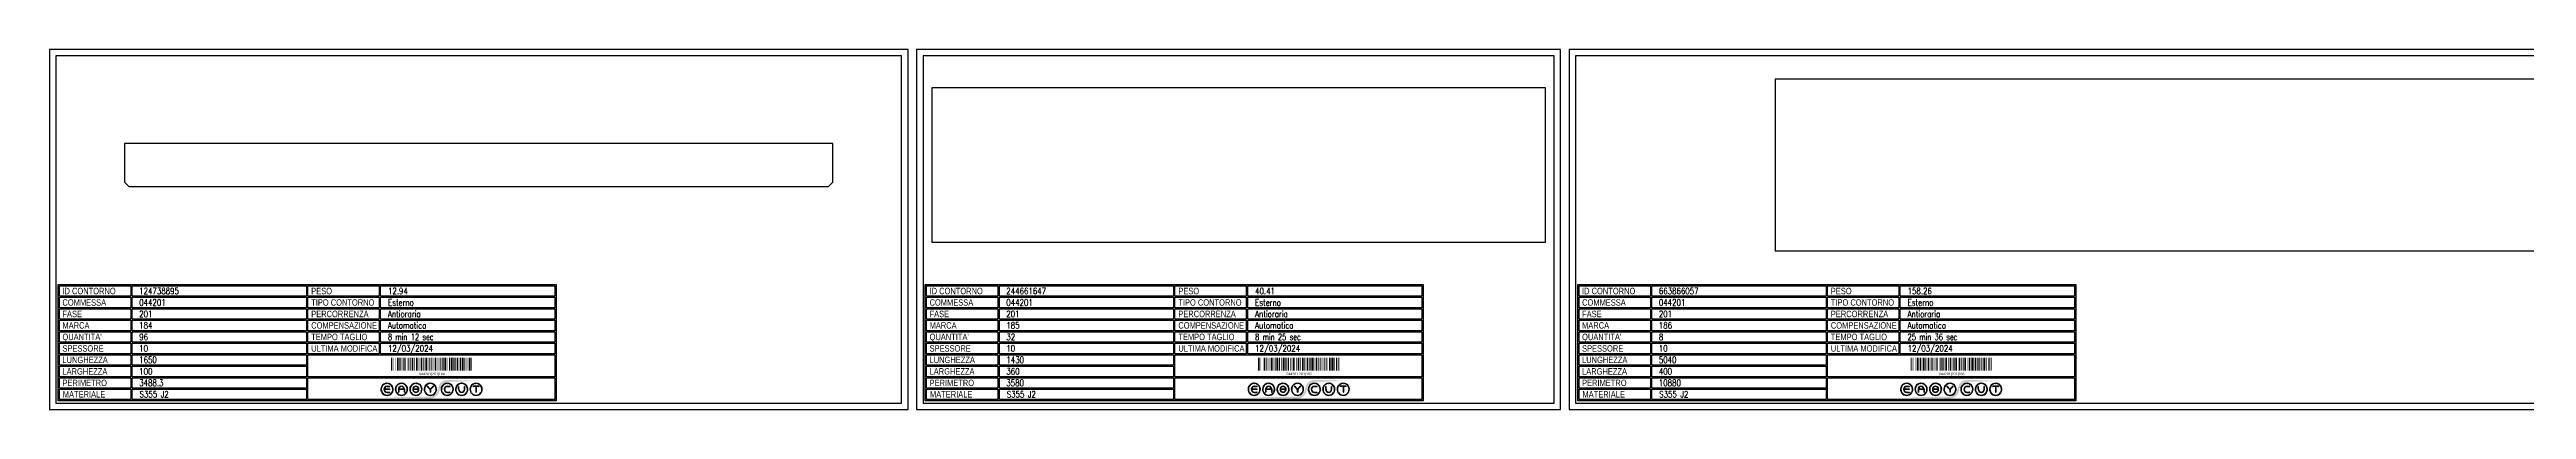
# Model space of a CAD drawing. Header units: millimetres. Extents: x 28039 to 145264, y 9873 to 40131.
# Drawn here: x 47779 to 53549, y 9873 to 10712 of the extents above; entities that cross this region are included whole.
import ezdxf
from ezdxf.enums import TextEntityAlignment as Align

# ---------------------------------------------------------------- set-up
doc = ezdxf.new("R2010")
doc.units = ezdxf.units.MM
doc.styles.add('EasyCutStyle', font='romans.shx', dxfattribs={"width": 0.8})
doc.styles.add('EasyCutStyle1', font='arial.ttf', dxfattribs={"width": 0.8})

# ---------------------------------------------------------------- blocks, each defined once
blk = doc.blocks.new('*U18')
at = {"color": 5}
blk.add_lwpolyline([(0, 0), (2000, 0), (2000, 839), (0, 839)], close=True, dxfattribs=at)
at = {"color": 7}
blk.add_lwpolyline([(15, 15), (1985, 15), (1985, 824), (15, 824)], close=True, dxfattribs=at)
at = {"color": 253}
blk.add_lwpolyline([(20, 291), (1180, 291), (1180, 20), (20, 20)], close=True, dxfattribs=at)
at = {"color": 2}
for points in [[(23, 288.1), (189.3, 288.1), (189.3, 263.7), (23, 263.7)], [(23, 288.1), (189.3, 288.1), (189.3, 263.7), (23, 263.7)], [(23, 261.4), (189.3, 261.4), (189.3, 237), (23, 237)], [(23, 234.6), (189.3, 234.6), (189.3, 210.2), (23, 210.2)], [(601.5, 288.1), (767.9, 288.1), (767.9, 263.7), (601.5, 263.7)], [(601.5, 261.4), (767.9, 261.4), (767.9, 237), (601.5, 237)], [(601.5, 234.6), (767.9, 234.6), (767.9, 210.2), (601.5, 210.2)], [(23, 207.9), (189.3, 207.9), (189.3, 183.4), (23, 183.4)], [(23, 181.1), (189.3, 181.1), (189.3, 156.7), (23, 156.7)], [(601.5, 207.9), (767.9, 207.9), (767.9, 183.4), (601.5, 183.4)], [(601.5, 181.1), (767.9, 181.1), (767.9, 156.7), (601.5, 156.7)], [(23, 154.3), (189.3, 154.3), (189.3, 129.9), (23, 129.9)], [(23, 127.6), (189.3, 127.6), (189.3, 103.1), (23, 103.1)], [(601.5, 154.3), (767.9, 154.3), (767.9, 129.9), (601.5, 129.9)], [(23, 100.8), (189.3, 100.8), (189.3, 76.4), (23, 76.4)], [(23, 74), (189.3, 74), (189.3, 49.6), (23, 49.6)], [(23, 47.3), (189.3, 47.3), (189.3, 22.9), (23, 22.9)]]:
    blk.add_lwpolyline(points, close=True, dxfattribs=at)
at = {"color": 1}
for points in [[(192.7, 288.1), (598.5, 288.1), (598.5, 263.7), (192.7, 263.7)], [(192.7, 261.4), (598.5, 261.4), (598.5, 237), (192.7, 237)], [(192.7, 234.6), (598.5, 234.6), (598.5, 210.2), (192.7, 210.2)], [(771.3, 288.1), (1177.2, 288.1), (1177.2, 263.7), (771.3, 263.7)], [(771.3, 261.4), (1177.2, 261.4), (1177.2, 237), (771.3, 237)], [(771.3, 234.6), (1177.2, 234.6), (1177.2, 210.2), (771.3, 210.2)], [(192.7, 207.9), (598.5, 207.9), (598.5, 183.4), (192.7, 183.4)], [(192.7, 181.1), (598.5, 181.1), (598.5, 156.7), (192.7, 156.7)], [(771.3, 207.9), (1177.2, 207.9), (1177.2, 183.4), (771.3, 183.4)], [(771.3, 181.1), (1177.2, 181.1), (1177.2, 156.7), (771.3, 156.7)], [(192.7, 154.3), (598.5, 154.3), (598.5, 129.9), (192.7, 129.9)], [(192.7, 127.6), (598.5, 127.6), (598.5, 103.1), (192.7, 103.1)], [(601.5, 127.6), (1177.2, 127.6), (1177.2, 76.4), (601.5, 76.4)], [(771.3, 154.3), (1177.2, 154.3), (1177.2, 129.9), (771.3, 129.9)], [(192.7, 100.8), (598.5, 100.8), (598.5, 76.4), (192.7, 76.4)], [(192.7, 74), (598.5, 74), (598.5, 49.6), (192.7, 49.6)], [(601.5, 74), (1177.2, 74), (1177.2, 22.9), (601.5, 22.9)], [(192.7, 47.3), (598.5, 47.3), (598.5, 22.9), (192.7, 22.9)]]:
    blk.add_lwpolyline(points, close=True, dxfattribs=at)
at = {"color": 161, "style": 'EasyCutStyle1', "width": 0.8}
for s, p in [('COMMESSA', (30.1, 241.9)), ('ID CONTORNO', (30.1, 268.6)), ('TIPO CONTORNO', (609.6, 241.9)), ('PESO', (609.6, 268.6)), ("QUANTITA'", (30.1, 161.6)), ('FASE', (30.1, 215.1)), ('MARCA', (30.1, 188.4)), ('TEMPO TAGLIO', (609.6, 161.6)), ('COMPENSAZIONE', (609.6, 188.4)), ('PERCORRENZA', (609.6, 215.1)), ('SPESSORE', (30.1, 134.8)), ('LUNGHEZZA', (30.1, 108.1)), ('ULTIMA MODIFICA', (609.6, 134.8)), ('LARGHEZZA', (30.1, 81.3)), ('PERIMETRO', (30.1, 54.5)), ('MATERIALE', (31, 27.8))]:
    blk.add_text(s, height=15, dxfattribs=at).set_placement(p)
at = {"style": 'EasyCutStyle'}
for tag, p, width in [('ORDERSHAPE', (208.9, 241.9), 0.8), ('IDSHAPE', (208.9, 268.6), 0.8), ('TYPESHAPE', (788.4, 241.9), 0.8), ('WEIGTHSHAPE', (788.4, 268.6), 0.8), ('QTASHAPE', (208.9, 161.6), 0.8), ('PHASESHAPE', (208.9, 215.1), 0.8), ('MKSHAPE', (208.9, 188.4), 0.8), ('TIMECUTSHAPE', (788.4, 161.6), 0.65), ('JOUSHAPE', (788.4, 215.1), 0.8), ('COMPSHAPE', (788.4, 188.4), 0.8), ('TKSHAPE', (208.9, 134.8), 0.8), ('LENGTHSHAPE', (208.9, 108.1), 0.8), ('LASTMODIFYSHAPE', (788.4, 134.8), 0.8), ('HEIGHTSHAPE', (208.9, 81.3), 0.8), ('PERIMETERSHAPE', (208.9, 54.5), 0.8), ('MATSHAPE', (209.8, 27.8), 0.8)]:
    blk.add_attdef(tag, p, '', height=15, dxfattribs=dict(at, width=width))
blk = doc.blocks.new('Logo')
h = blk.add_hatch(color=256)
h.set_gradient(color1=(255, 0, 0), color2=(255, 255, 0), tint=1)
h.paths.add_polyline_path([(20.5, 4.4, -0.339454), (37.1, 17.2), (118.6, 19.6), (37.1, 22, 0.339454), (15.8, 5.7), (13.2, -4.2, -0.339454), (-3.4, -16.9), (-118.2, -19.3), (-3.4, -21.7, 0.339454), (17.8, -5.4)])
for color, points in [(140, [(-115.9, -5.7, -1), (-116.7, -6.1, -0.520567), (-104.9, 14.3, -1), (-104.9, 13.5, 0.520567)]), (256, [(-97.3, 0.4), (-110, 0.4, -0.394366), (-103.7, 6.3), (-97.3, 6.3, 1), (-97.3, 7.2), (-103.7, 7.2, 1), (-103.7, -7.2), (-97.3, -7.2, 1), (-97.3, -6.3), (-103.7, -6.3, -0.394366), (-110, -0.4), (-97.3, -0.4, 1)]), (140, [(-91.4, -5.7, 1), (-90.6, -6.1, 0.520567), (-102.4, 14.3, 0.916853), (-102.6, 13.5, 0.043377), (-102.5, 13.5, -0.520567)]), (140, [(-82.3, -5.7, -1), (-83.1, -6.1, -0.520567), (-71.3, 14.3, -1), (-71.3, 13.5, 0.520567)]), (140, [(-57.8, -5.7, 1), (-57, -6.1, 0.520567), (-68.8, 14.3, 1), (-68.9, 13.5, -0.520567)]), (140, [(-48.7, -5.7, -1), (-49.5, -6.1, -0.520567), (-37.7, 14.3, -1), (-37.7, 13.5, 0.520567)]), (256, [(-31.2, -0.4, -0.486114), (-30.3, -1.5, -0.776377), (-42.6, -1.6, 1), (-43.4, -1.9, 0.776377), (-29.5, -1.7, 0.486114), (-31.2, 0.4), (-41.8, 0.4, -0.486114), (-42.6, 1.5, -0.776377), (-30.4, 1.6, 1), (-29.5, 1.9, 0.776377), (-43.5, 1.7, 0.486114), (-41.8, -0.4)]), (140, [(-24.2, -5.7, 1), (-23.4, -6.1, 0.520567), (-35.2, 14.3, 1), (-35.3, 13.5, -0.520567)]), (140, [(-15.1, -5.7, -1), (-15.9, -6.1, -0.520567), (-4.1, 14.3, -1), (-4.1, 13.5, 0.520567)]), (256, [(-9.3, 7.1, 1), (-10, 6.5), (-3.3, -0.2), (-3.3, -6.3, 1), (-2.4, -6.3), (-2.4, -0.2), (4.2, 6.5, 1), (3.6, 7.1), (-2.9, 0.6)]), (140, [(9.4, -5.7, 1), (10.2, -6.1, 0.520567), (-1.6, 14.3, 1), (-1.7, 13.5, -0.520567)]), (140, [(24.2, -5.7, -1), (23.4, -6.1, -0.520567), (35.2, 14.3, -1), (35.3, 13.5, 0.520567)]), (256, [(36.5, -7.2), (42.8, -7.2, 1), (42.8, -6.3), (36.5, -6.3, -1), (36.5, 6.3), (42.8, 6.3, 1), (42.8, 7.2), (36.5, 7.2, 1)]), (140, [(48.7, -5.7, 1), (49.5, -6.1, 0.520567), (37.7, 14.3, 1), (37.7, 13.5, -0.520567)]), (140, [(57.8, -5.7, -1), (57, -6.1, -0.520567), (68.8, 14.3, -1), (68.9, 13.5, 0.520567)]), (256, [(63.7, 0), (63.7, 6.3, 1), (62.9, 6.3), (62.9, 0, 1), (77.3, 0), (77.3, 6.3, 1), (76.4, 6.3), (76.4, 0, -1)]), (140, [(82.3, -5.7, 1), (83.1, -6.1, 0.520567), (71.3, 14.3, 1), (71.3, 13.5, -0.520567)]), (140, [(91.4, -5.7, -1), (90.6, -6.1, -0.520567), (102.4, 14.3, -1), (102.5, 13.5, 0.520567)]), (256, [(96.9, 7.2, 1), (96.9, 6.3), (103.2, 6.3), (103.2, -6.3, 1), (104.1, -6.3), (104.1, 6.3), (110.4, 6.3, 1), (110.4, 7.2)]), (140, [(115.9, -5.7, 1), (116.7, -6.1, 0.520567), (104.9, 14.3, 1), (104.9, 13.5, -0.520567)]), (140, [(-91.9, -8.3, 1), (-92.6, -7.8, -0.520567), (-114.8, -7.8, 1), (-115.5, -8.3, 0.520567)]), (140, [(-58.3, -8.3, 1), (-59, -7.8, -0.520567), (-81.2, -7.8, 1), (-81.9, -8.3, 0.520567)]), (140, [(-24.7, -8.3, 1), (-25.4, -7.8, -0.520567), (-47.6, -7.8, 1), (-48.3, -8.3, 0.520567)]), (140, [(8.9, -8.3, 1), (8.2, -7.8, -0.520567), (-14, -7.8, 1), (-14.7, -8.3, 0.520567)]), (140, [(48.3, -8.3, 1), (47.6, -7.8, -0.520567), (25.4, -7.8, 1), (24.7, -8.3, 0.520567)]), (140, [(81.9, -8.3, 1), (81.2, -7.8, -0.520567), (59, -7.8, 1), (58.3, -8.3, 0.520567)]), (140, [(115.5, -8.3, 1), (114.8, -7.8, -0.520567), (92.6, -7.8, 1), (91.9, -8.3, 0.520567)])]:
    blk.add_hatch(color=color).paths.add_polyline_path(points)
h = blk.add_hatch(color=256)
h.paths.add_polyline_path([(-63.7, -0.4), (-63.7, -6.3, 1), (-62.9, -6.3), (-62.9, 0, 1), (-77.3, 0), (-77.3, -6.3, 1), (-76.4, -6.3), (-76.4, -0.4)])
h.paths.add_polyline_path([(-76.4, 0.4, -0.933992), (-63.8, 0.4)], flags=16)
for p, q in [((-97.3, 0.4), (-110, 0.4)), ((-103.7, 7.2), (-97.3, 7.2)), ((-103.7, 6.3), (-97.3, 6.3)), ((-77.3, 0), (-77.3, -6.3)), ((-63.8, 0.4), (-76.4, 0.4)), ((-62.9, 0), (-62.9, -6.3)), ((-31.2, 0.4), (-41.8, 0.4)), ((-3.3, -0.2), (-10, 6.5)), ((-2.9, 0.6), (-9.3, 7.1)), ((-2.9, 0.6), (3.6, 7.1)), ((-2.4, -0.2), (4.2, 6.5)), ((36.5, 7.2), (42.8, 7.2)), ((36.5, 6.3), (42.8, 6.3)), ((62.9, 0), (62.9, 6.3)), ((63.7, 0), (63.7, 6.3)), ((76.4, 0), (76.4, 6.3)), ((77.3, 0), (77.3, 6.3)), ((110.4, 7.2), (96.9, 7.2)), ((103.2, 6.3), (96.9, 6.3)), ((103.2, 6.3), (103.2, -6.3)), ((104.1, 6.3), (104.1, -6.3)), ((110.4, 6.3), (104.1, 6.3)), ((-97.3, -0.4), (-110, -0.4)), ((-103.7, -6.3), (-97.3, -6.3)), ((-103.7, -7.2), (-97.3, -7.2)), ((-76.4, -0.4), (-76.4, -6.3)), ((-63.7, -0.4), (-76.4, -0.4)), ((-63.7, -0.4), (-63.7, -6.3)), ((-31.2, -0.4), (-41.8, -0.4)), ((-3.3, -0.2), (-3.3, -6.3)), ((-2.4, -0.2), (-2.4, -6.3)), ((36.5, -6.3), (42.8, -6.3)), ((36.5, -7.2), (42.8, -7.2))]:
    blk.add_line(p, q)
at = {"color": 140}
for centre, radius, start, end in [((-103.7, 0), 14.4, 95, 205), ((-103.7, 0), 13.5, 95, 205), ((-104.9, 13.9), 0.432, 275, 95), ((-102.5, 13.9), 0.432, 85, 265), ((-103.7, 0), 13.5, 335, 85), ((-103.7, 0), 14.4, 335, 85), ((-70.1, 0), 14.4, 95, 205), ((-70.1, 0), 13.5, 95, 205), ((-71.3, 13.9), 0.432, 275, 95), ((-68.9, 13.9), 0.432, 85, 265), ((-70.1, 0), 13.5, 335, 85), ((-70.1, 0), 14.4, 335, 85), ((-36.5, 0), 14.4, 95, 205), ((-36.5, 0), 13.5, 95, 205), ((-37.7, 13.9), 0.432, 275, 95), ((-35.3, 13.9), 0.432, 85, 265), ((-36.5, 0), 13.5, 335, 85), ((-36.5, 0), 14.4, 335, 85), ((-2.9, 0), 14.4, 95, 205), ((-2.9, 0), 13.5, 95, 205), ((-4.1, 13.9), 0.432, 275, 95), ((-1.7, 13.9), 0.432, 85, 265), ((-2.9, 0), 13.5, 335, 85), ((-2.9, 0), 14.4, 335, 85), ((36.5, 0), 14.4, 95, 205), ((36.5, 0), 13.5, 95, 205), ((35.3, 13.9), 0.432, 275, 95), ((37.7, 13.9), 0.432, 85, 265), ((36.5, 0), 14.4, 335, 85), ((36.5, 0), 13.5, 335, 85), ((70.1, 0), 14.4, 95, 205), ((70.1, 0), 13.5, 95, 205), ((68.9, 13.9), 0.432, 275, 95), ((71.3, 13.9), 0.432, 85, 265), ((70.1, 0), 14.4, 335, 85), ((70.1, 0), 13.5, 335, 85), ((103.7, 0), 14.4, 95, 205), ((103.7, 0), 13.5, 95, 205), ((102.5, 13.9), 0.432, 275, 95), ((104.9, 13.9), 0.432, 85, 265), ((103.7, 0), 14.4, 335, 85), ((103.7, 0), 13.5, 335, 85), ((-116.3, -5.9), 0.432, 205, 25), ((-115.1, -8), 0.432, 35, 215), ((-103.7, 0), 14.4, 215, 325), ((-103.7, 0), 13.5, 215, 325), ((-92.2, -8), 0.432, 325, 145), ((-91, -5.9), 0.432, 155, 335), ((-82.7, -5.9), 0.432, 205, 25), ((-81.5, -8), 0.432, 35, 215), ((-70.1, 0), 14.4, 215, 325), ((-70.1, 0), 13.5, 215, 325), ((-58.6, -8), 0.432, 325, 145), ((-57.4, -5.9), 0.432, 155, 335), ((-49.1, -5.9), 0.432, 205, 25), ((-47.9, -8), 0.432, 35, 215), ((-36.5, 0), 14.4, 215, 325), ((-36.5, 0), 13.5, 215, 325), ((-25, -8), 0.432, 325, 145), ((-23.8, -5.9), 0.432, 155, 335), ((-15.5, -5.9), 0.432, 205, 25), ((-14.3, -8), 0.432, 35, 215), ((-2.9, 0), 14.4, 215, 325), ((-2.9, 0), 13.5, 215, 325), ((8.6, -8), 0.432, 325, 145), ((9.8, -5.9), 0.432, 155, 335), ((23.8, -5.9), 0.432, 205, 25), ((25, -8), 0.432, 35, 215), ((36.5, 0), 14.4, 215, 325), ((36.5, 0), 13.5, 215, 325), ((47.9, -8), 0.432, 325, 145), ((49.1, -5.9), 0.432, 155, 335), ((57.4, -5.9), 0.432, 205, 25), ((58.6, -8), 0.432, 35, 215), ((70.1, 0), 14.4, 215, 325), ((70.1, 0), 13.5, 215, 325), ((81.5, -8), 0.432, 325, 145), ((82.7, -5.9), 0.432, 155, 335), ((91, -5.9), 0.432, 205, 25), ((92.2, -8), 0.432, 35, 215), ((103.7, 0), 14.4, 215, 325), ((103.7, 0), 13.5, 215, 325), ((115.1, -8), 0.432, 325, 145), ((116.3, -5.9), 0.432, 155, 335)]:
    blk.add_arc(centre, radius, start, end, dxfattribs=at)
for centre, radius, start, end in [((-103.7, 0), 7.2, 90, 270), ((-103.7, 0), 6.34, 90, 176.09044), ((-97.3, 6.8), 0.432, 270, 90), ((-97.3, 0), 0.432, 270, 90), ((-70.1, 0), 7.2, 0, 180), ((-70.1, 0), 6.34, 3.90956, 176.09044), ((-36.5, 0), 7.2, 15, 166.29977), ((-41.8, 1.3), 1.73, 166.29977, 270), ((-41.8, 1.3), 0.864, 166.29977, 270), ((-36.5, 0), 6.34, 15, 166.29977), ((-31.2, -1.3), 1.73, 346.29977, 90), ((-29.9, 1.8), 0.432, 195, 15), ((-9.6, 6.8), 0.432, 45, 225), ((3.9, 6.8), 0.432, 315, 135), ((36.5, 0), 7.2, 90, 270), ((36.5, 0), 6.34, 90, 270), ((42.8, 6.8), 0.432, 270, 90), ((63.3, 6.3), 0.432, 0, 180), ((70.1, 0), 7.2, 180, 0), ((70.1, 0), 6.34, 180, 0), ((76.8, 6.3), 0.432, 0, 180), ((96.9, 6.8), 0.432, 90, 270), ((110.4, 6.8), 0.432, 270, 90), ((-103.7, 0), 6.34, 183.90956, 270), ((-97.3, -6.8), 0.432, 270, 90), ((-76.8, -6.3), 0.432, 180, 0), ((-63.3, -6.3), 0.432, 180, 0), ((-43, -1.8), 0.432, 15, 195), ((-36.5, 0), 7.2, 195, 346.29977), ((-36.5, 0), 6.34, 195, 346.29977), ((-31.2, -1.3), 0.864, 346.29977, 90), ((-2.9, -6.3), 0.432, 180, 0), ((42.8, -6.8), 0.432, 270, 90), ((103.7, -6.3), 0.432, 180, 0)]:
    blk.add_arc(centre, radius, start, end)
blk = doc.blocks.new('BARCODE128_124738895', base_point=(48668.8, 9953.4))
at = {"linetype": 'Continuous'}
for points, const_width in [([(48669.8, 9953.4), (48669.8, 9983.4)], 2), ([(48672.3, 9953.4), (48672.3, 9983.4)], 1), ([(48675.3, 9953.4), (48675.3, 9983.4)], 1), ([(48680.3, 9953.4), (48680.3, 9983.4)], 1), ([(48684.3, 9953.4), (48684.3, 9983.4)], 3), ([(48687.8, 9953.4), (48687.8, 9983.4)], 2), ([(48691.8, 9953.4), (48691.8, 9983.4)], 2), ([(48695.3, 9953.4), (48695.3, 9983.4)], 1), ([(48699.3, 9953.4), (48699.3, 9983.4)], 3), ([(48702.8, 9953.4), (48702.8, 9983.4)], 2), ([(48706.3, 9953.4), (48706.3, 9983.4)], 1), ([(48710.3, 9953.4), (48710.3, 9983.4)], 3), ([(48713.8, 9953.4), (48713.8, 9983.4)], 2), ([(48718.3, 9953.4), (48718.3, 9983.4)], 3), ([(48722.3, 9953.4), (48722.3, 9983.4)], 1), ([(48724.3, 9953.4), (48724.3, 9983.4)], 1), ([(48728.3, 9953.4), (48728.3, 9983.4)], 3), ([(48731.8, 9953.4), (48731.8, 9983.4)], 2), ([(48735.3, 9953.4), (48735.3, 9983.4)], 1), ([(48739.3, 9953.4), (48739.3, 9983.4)], 3), ([(48743.8, 9953.4), (48743.8, 9983.4)], 2), ([(48746.3, 9953.4), (48746.3, 9983.4)], 1), ([(48748.3, 9953.4), (48748.3, 9983.4)], 1), ([(48751.8, 9953.4), (48751.8, 9983.4)], 4), ([(48757.8, 9953.4), (48757.8, 9983.4)], 2), ([(48762.3, 9953.4), (48762.3, 9983.4)], 3), ([(48766.3, 9953.4), (48766.3, 9983.4)], 1), ([(48768.3, 9953.4), (48768.3, 9983.4)], 1), ([(48772.3, 9953.4), (48772.3, 9983.4)], 3), ([(48775.8, 9953.4), (48775.8, 9983.4)], 2), ([(48779.3, 9953.4), (48779.3, 9983.4)], 1), ([(48783.3, 9953.4), (48783.3, 9983.4)], 3), ([(48787.8, 9953.4), (48787.8, 9983.4)], 2), ([(48790.3, 9953.4), (48790.3, 9983.4)], 1), ([(48792.3, 9953.4), (48792.3, 9983.4)], 1), ([(48795.8, 9953.4), (48795.8, 9983.4)], 4), ([(48801.3, 9953.4), (48801.3, 9983.4)], 1), ([(48805.3, 9953.4), (48805.3, 9983.4)], 3), ([(48809.8, 9953.4), (48809.8, 9983.4)], 2), ([(48813.3, 9953.4), (48813.3, 9983.4)], 3), ([(48816.3, 9953.4), (48816.3, 9983.4)], 1), ([(48819.8, 9953.4), (48819.8, 9983.4)], 2), ([(48823.8, 9953.4), (48823.8, 9983.4)], 2), ([(48827.3, 9953.4), (48827.3, 9983.4)], 1), ([(48831.3, 9953.4), (48831.3, 9983.4)], 3), ([(48835.8, 9953.4), (48835.8, 9983.4)], 4), ([(48840.3, 9953.4), (48840.3, 9983.4)], 1), ([(48843.3, 9953.4), (48843.3, 9983.4)], 1), ([(48845.8, 9953.4), (48845.8, 9983.4)], 2), ([(48851.3, 9953.4), (48851.3, 9983.4)], 3), ([(48854.3, 9953.4), (48854.3, 9983.4)], 1), ([(48856.8, 9953.4), (48856.8, 9983.4)], 2)]:
    blk.add_lwpolyline(points, dxfattribs=dict(at, const_width=const_width))
blk.add_text('044201|201|184', height=6).set_placement((48764.3, 9942.9), align=Align.CENTER)
blk = doc.blocks.new('*U39')
at = {"color": 5}
blk.add_lwpolyline([(0, 0), (1500, 0), (1500, 839), (0, 839)], close=True, dxfattribs=at)
at = {"color": 7}
blk.add_lwpolyline([(15, 15), (1485, 15), (1485, 824), (15, 824)], close=True, dxfattribs=at)
at = {"color": 253}
blk.add_lwpolyline([(20, 291), (1180, 291), (1180, 20), (20, 20)], close=True, dxfattribs=at)
at = {"color": 2}
for points in [[(23, 288.1), (189.3, 288.1), (189.3, 263.7), (23, 263.7)], [(23, 288.1), (189.3, 288.1), (189.3, 263.7), (23, 263.7)], [(23, 261.4), (189.3, 261.4), (189.3, 237), (23, 237)], [(23, 234.6), (189.3, 234.6), (189.3, 210.2), (23, 210.2)], [(601.5, 288.1), (767.9, 288.1), (767.9, 263.7), (601.5, 263.7)], [(601.5, 261.4), (767.9, 261.4), (767.9, 237), (601.5, 237)], [(601.5, 234.6), (767.9, 234.6), (767.9, 210.2), (601.5, 210.2)], [(23, 207.9), (189.3, 207.9), (189.3, 183.4), (23, 183.4)], [(23, 181.1), (189.3, 181.1), (189.3, 156.7), (23, 156.7)], [(601.5, 207.9), (767.9, 207.9), (767.9, 183.4), (601.5, 183.4)], [(601.5, 181.1), (767.9, 181.1), (767.9, 156.7), (601.5, 156.7)], [(23, 154.3), (189.3, 154.3), (189.3, 129.9), (23, 129.9)], [(23, 127.6), (189.3, 127.6), (189.3, 103.1), (23, 103.1)], [(601.5, 154.3), (767.9, 154.3), (767.9, 129.9), (601.5, 129.9)], [(23, 100.8), (189.3, 100.8), (189.3, 76.4), (23, 76.4)], [(23, 74), (189.3, 74), (189.3, 49.6), (23, 49.6)], [(23, 47.3), (189.3, 47.3), (189.3, 22.9), (23, 22.9)]]:
    blk.add_lwpolyline(points, close=True, dxfattribs=at)
at = {"color": 1}
for points in [[(192.7, 288.1), (598.5, 288.1), (598.5, 263.7), (192.7, 263.7)], [(192.7, 261.4), (598.5, 261.4), (598.5, 237), (192.7, 237)], [(192.7, 234.6), (598.5, 234.6), (598.5, 210.2), (192.7, 210.2)], [(771.3, 288.1), (1177.2, 288.1), (1177.2, 263.7), (771.3, 263.7)], [(771.3, 261.4), (1177.2, 261.4), (1177.2, 237), (771.3, 237)], [(771.3, 234.6), (1177.2, 234.6), (1177.2, 210.2), (771.3, 210.2)], [(192.7, 207.9), (598.5, 207.9), (598.5, 183.4), (192.7, 183.4)], [(192.7, 181.1), (598.5, 181.1), (598.5, 156.7), (192.7, 156.7)], [(771.3, 207.9), (1177.2, 207.9), (1177.2, 183.4), (771.3, 183.4)], [(771.3, 181.1), (1177.2, 181.1), (1177.2, 156.7), (771.3, 156.7)], [(192.7, 154.3), (598.5, 154.3), (598.5, 129.9), (192.7, 129.9)], [(192.7, 127.6), (598.5, 127.6), (598.5, 103.1), (192.7, 103.1)], [(601.5, 127.6), (1177.2, 127.6), (1177.2, 76.4), (601.5, 76.4)], [(771.3, 154.3), (1177.2, 154.3), (1177.2, 129.9), (771.3, 129.9)], [(192.7, 100.8), (598.5, 100.8), (598.5, 76.4), (192.7, 76.4)], [(192.7, 74), (598.5, 74), (598.5, 49.6), (192.7, 49.6)], [(601.5, 74), (1177.2, 74), (1177.2, 22.9), (601.5, 22.9)], [(192.7, 47.3), (598.5, 47.3), (598.5, 22.9), (192.7, 22.9)]]:
    blk.add_lwpolyline(points, close=True, dxfattribs=at)
at = {"color": 161, "style": 'EasyCutStyle1', "width": 0.8}
for s, p in [('COMMESSA', (30.1, 241.9)), ('ID CONTORNO', (30.1, 268.6)), ('TIPO CONTORNO', (609.6, 241.9)), ('PESO', (609.6, 268.6)), ("QUANTITA'", (30.1, 161.6)), ('FASE', (30.1, 215.1)), ('MARCA', (30.1, 188.4)), ('TEMPO TAGLIO', (609.6, 161.6)), ('COMPENSAZIONE', (609.6, 188.4)), ('PERCORRENZA', (609.6, 215.1)), ('SPESSORE', (30.1, 134.8)), ('LUNGHEZZA', (30.1, 108.1)), ('ULTIMA MODIFICA', (609.6, 134.8)), ('LARGHEZZA', (30.1, 81.3)), ('PERIMETRO', (30.1, 54.5)), ('MATERIALE', (31, 27.8))]:
    blk.add_text(s, height=15, dxfattribs=at).set_placement(p)
at = {"style": 'EasyCutStyle'}
for tag, p, width in [('ORDERSHAPE', (208.9, 241.9), 0.8), ('IDSHAPE', (208.9, 268.6), 0.8), ('TYPESHAPE', (788.4, 241.9), 0.8), ('WEIGTHSHAPE', (788.4, 268.6), 0.8), ('QTASHAPE', (208.9, 161.6), 0.8), ('PHASESHAPE', (208.9, 215.1), 0.8), ('MKSHAPE', (208.9, 188.4), 0.8), ('TIMECUTSHAPE', (788.4, 161.6), 0.65), ('JOUSHAPE', (788.4, 215.1), 0.8), ('COMPSHAPE', (788.4, 188.4), 0.8), ('TKSHAPE', (208.9, 134.8), 0.8), ('LENGTHSHAPE', (208.9, 108.1), 0.8), ('LASTMODIFYSHAPE', (788.4, 134.8), 0.8), ('HEIGHTSHAPE', (208.9, 81.3), 0.8), ('PERIMETERSHAPE', (208.9, 54.5), 0.8), ('MATSHAPE', (209.8, 27.8), 0.8)]:
    blk.add_attdef(tag, p, '', height=15, dxfattribs=dict(at, width=width))
blk = doc.blocks.new('BARCODE128_244661647', base_point=(50688.8, 9953.4))
at = {"linetype": 'Continuous'}
for points, const_width in [([(50689.8, 9953.4), (50689.8, 9983.4)], 2), ([(50692.3, 9953.4), (50692.3, 9983.4)], 1), ([(50695.3, 9953.4), (50695.3, 9983.4)], 1), ([(50700.3, 9953.4), (50700.3, 9983.4)], 1), ([(50704.3, 9953.4), (50704.3, 9983.4)], 3), ([(50707.8, 9953.4), (50707.8, 9983.4)], 2), ([(50711.8, 9953.4), (50711.8, 9983.4)], 2), ([(50715.3, 9953.4), (50715.3, 9983.4)], 1), ([(50719.3, 9953.4), (50719.3, 9983.4)], 3), ([(50722.8, 9953.4), (50722.8, 9983.4)], 2), ([(50726.3, 9953.4), (50726.3, 9983.4)], 1), ([(50730.3, 9953.4), (50730.3, 9983.4)], 3), ([(50733.8, 9953.4), (50733.8, 9983.4)], 2), ([(50738.3, 9953.4), (50738.3, 9983.4)], 3), ([(50742.3, 9953.4), (50742.3, 9983.4)], 1), ([(50744.3, 9953.4), (50744.3, 9983.4)], 1), ([(50748.3, 9953.4), (50748.3, 9983.4)], 3), ([(50751.8, 9953.4), (50751.8, 9983.4)], 2), ([(50755.3, 9953.4), (50755.3, 9983.4)], 1), ([(50759.3, 9953.4), (50759.3, 9983.4)], 3), ([(50763.8, 9953.4), (50763.8, 9983.4)], 2), ([(50766.3, 9953.4), (50766.3, 9983.4)], 1), ([(50768.3, 9953.4), (50768.3, 9983.4)], 1), ([(50771.8, 9953.4), (50771.8, 9983.4)], 4), ([(50777.8, 9953.4), (50777.8, 9983.4)], 2), ([(50782.3, 9953.4), (50782.3, 9983.4)], 3), ([(50786.3, 9953.4), (50786.3, 9983.4)], 1), ([(50788.3, 9953.4), (50788.3, 9983.4)], 1), ([(50792.3, 9953.4), (50792.3, 9983.4)], 3), ([(50795.8, 9953.4), (50795.8, 9983.4)], 2), ([(50799.3, 9953.4), (50799.3, 9983.4)], 1), ([(50803.3, 9953.4), (50803.3, 9983.4)], 3), ([(50807.8, 9953.4), (50807.8, 9983.4)], 2), ([(50810.3, 9953.4), (50810.3, 9983.4)], 1), ([(50812.3, 9953.4), (50812.3, 9983.4)], 1), ([(50815.8, 9953.4), (50815.8, 9983.4)], 4), ([(50821.3, 9953.4), (50821.3, 9983.4)], 1), ([(50825.3, 9953.4), (50825.3, 9983.4)], 3), ([(50829.8, 9953.4), (50829.8, 9983.4)], 2), ([(50833.3, 9953.4), (50833.3, 9983.4)], 3), ([(50836.3, 9953.4), (50836.3, 9983.4)], 1), ([(50839.8, 9953.4), (50839.8, 9983.4)], 2), ([(50843.8, 9953.4), (50843.8, 9983.4)], 2), ([(50847.3, 9953.4), (50847.3, 9983.4)], 3), ([(50851.3, 9953.4), (50851.3, 9983.4)], 1), ([(50855.8, 9953.4), (50855.8, 9983.4)], 4), ([(50859.3, 9953.4), (50859.3, 9983.4)], 1), ([(50862.3, 9953.4), (50862.3, 9983.4)], 3), ([(50865.8, 9953.4), (50865.8, 9983.4)], 2), ([(50871.3, 9953.4), (50871.3, 9983.4)], 3), ([(50874.3, 9953.4), (50874.3, 9983.4)], 1), ([(50876.8, 9953.4), (50876.8, 9983.4)], 2)]:
    blk.add_lwpolyline(points, dxfattribs=dict(at, const_width=const_width))
blk.add_text('044201|201|185', height=6).set_placement((50784.3, 9942.9), align=Align.CENTER)
blk = doc.blocks.new('*U43')
at = {"color": 5}
blk.add_lwpolyline([(0, 0), (6000, 0), (6000, 839), (0, 839)], close=True, dxfattribs=at)
at = {"color": 7}
blk.add_lwpolyline([(15, 15), (5985, 15), (5985, 824), (15, 824)], close=True, dxfattribs=at)
at = {"color": 253}
blk.add_lwpolyline([(20, 291), (1180, 291), (1180, 20), (20, 20)], close=True, dxfattribs=at)
at = {"color": 2}
for points in [[(23, 288.1), (189.3, 288.1), (189.3, 263.7), (23, 263.7)], [(23, 288.1), (189.3, 288.1), (189.3, 263.7), (23, 263.7)], [(23, 261.4), (189.3, 261.4), (189.3, 237), (23, 237)], [(23, 234.6), (189.3, 234.6), (189.3, 210.2), (23, 210.2)], [(601.5, 288.1), (767.9, 288.1), (767.9, 263.7), (601.5, 263.7)], [(601.5, 261.4), (767.9, 261.4), (767.9, 237), (601.5, 237)], [(601.5, 234.6), (767.9, 234.6), (767.9, 210.2), (601.5, 210.2)], [(23, 207.9), (189.3, 207.9), (189.3, 183.4), (23, 183.4)], [(23, 181.1), (189.3, 181.1), (189.3, 156.7), (23, 156.7)], [(601.5, 207.9), (767.9, 207.9), (767.9, 183.4), (601.5, 183.4)], [(601.5, 181.1), (767.9, 181.1), (767.9, 156.7), (601.5, 156.7)], [(23, 154.3), (189.3, 154.3), (189.3, 129.9), (23, 129.9)], [(23, 127.6), (189.3, 127.6), (189.3, 103.1), (23, 103.1)], [(601.5, 154.3), (767.9, 154.3), (767.9, 129.9), (601.5, 129.9)], [(23, 100.8), (189.3, 100.8), (189.3, 76.4), (23, 76.4)], [(23, 74), (189.3, 74), (189.3, 49.6), (23, 49.6)], [(23, 47.3), (189.3, 47.3), (189.3, 22.9), (23, 22.9)]]:
    blk.add_lwpolyline(points, close=True, dxfattribs=at)
at = {"color": 1}
for points in [[(192.7, 288.1), (598.5, 288.1), (598.5, 263.7), (192.7, 263.7)], [(192.7, 261.4), (598.5, 261.4), (598.5, 237), (192.7, 237)], [(192.7, 234.6), (598.5, 234.6), (598.5, 210.2), (192.7, 210.2)], [(771.3, 288.1), (1177.2, 288.1), (1177.2, 263.7), (771.3, 263.7)], [(771.3, 261.4), (1177.2, 261.4), (1177.2, 237), (771.3, 237)], [(771.3, 234.6), (1177.2, 234.6), (1177.2, 210.2), (771.3, 210.2)], [(192.7, 207.9), (598.5, 207.9), (598.5, 183.4), (192.7, 183.4)], [(192.7, 181.1), (598.5, 181.1), (598.5, 156.7), (192.7, 156.7)], [(771.3, 207.9), (1177.2, 207.9), (1177.2, 183.4), (771.3, 183.4)], [(771.3, 181.1), (1177.2, 181.1), (1177.2, 156.7), (771.3, 156.7)], [(192.7, 154.3), (598.5, 154.3), (598.5, 129.9), (192.7, 129.9)], [(192.7, 127.6), (598.5, 127.6), (598.5, 103.1), (192.7, 103.1)], [(601.5, 127.6), (1177.2, 127.6), (1177.2, 76.4), (601.5, 76.4)], [(771.3, 154.3), (1177.2, 154.3), (1177.2, 129.9), (771.3, 129.9)], [(192.7, 100.8), (598.5, 100.8), (598.5, 76.4), (192.7, 76.4)], [(192.7, 74), (598.5, 74), (598.5, 49.6), (192.7, 49.6)], [(601.5, 74), (1177.2, 74), (1177.2, 22.9), (601.5, 22.9)], [(192.7, 47.3), (598.5, 47.3), (598.5, 22.9), (192.7, 22.9)]]:
    blk.add_lwpolyline(points, close=True, dxfattribs=at)
at = {"color": 161, "style": 'EasyCutStyle1', "width": 0.8}
for s, p in [('COMMESSA', (30.1, 241.9)), ('ID CONTORNO', (30.1, 268.6)), ('TIPO CONTORNO', (609.6, 241.9)), ('PESO', (609.6, 268.6)), ("QUANTITA'", (30.1, 161.6)), ('FASE', (30.1, 215.1)), ('MARCA', (30.1, 188.4)), ('TEMPO TAGLIO', (609.6, 161.6)), ('COMPENSAZIONE', (609.6, 188.4)), ('PERCORRENZA', (609.6, 215.1)), ('SPESSORE', (30.1, 134.8)), ('LUNGHEZZA', (30.1, 108.1)), ('ULTIMA MODIFICA', (609.6, 134.8)), ('LARGHEZZA', (30.1, 81.3)), ('PERIMETRO', (30.1, 54.5)), ('MATERIALE', (31, 27.8))]:
    blk.add_text(s, height=15, dxfattribs=at).set_placement(p)
at = {"style": 'EasyCutStyle'}
for tag, p, width in [('ORDERSHAPE', (208.9, 241.9), 0.8), ('IDSHAPE', (208.9, 268.6), 0.8), ('TYPESHAPE', (788.4, 241.9), 0.8), ('WEIGTHSHAPE', (788.4, 268.6), 0.8), ('QTASHAPE', (208.9, 161.6), 0.8), ('PHASESHAPE', (208.9, 215.1), 0.8), ('MKSHAPE', (208.9, 188.4), 0.8), ('TIMECUTSHAPE', (788.4, 161.6), 0.65), ('JOUSHAPE', (788.4, 215.1), 0.8), ('COMPSHAPE', (788.4, 188.4), 0.8), ('TKSHAPE', (208.9, 134.8), 0.8), ('LENGTHSHAPE', (208.9, 108.1), 0.8), ('LASTMODIFYSHAPE', (788.4, 134.8), 0.8), ('HEIGHTSHAPE', (208.9, 81.3), 0.8), ('PERIMETERSHAPE', (208.9, 54.5), 0.8), ('MATSHAPE', (209.8, 27.8), 0.8)]:
    blk.add_attdef(tag, p, '', height=15, dxfattribs=dict(at, width=width))
blk = doc.blocks.new('BARCODE128_663866057', base_point=(52208.8, 9953.4))
at = {"linetype": 'Continuous'}
for points, const_width in [([(52209.8, 9953.4), (52209.8, 9983.4)], 2), ([(52212.3, 9953.4), (52212.3, 9983.4)], 1), ([(52215.3, 9953.4), (52215.3, 9983.4)], 1), ([(52220.3, 9953.4), (52220.3, 9983.4)], 1), ([(52224.3, 9953.4), (52224.3, 9983.4)], 3), ([(52227.8, 9953.4), (52227.8, 9983.4)], 2), ([(52231.8, 9953.4), (52231.8, 9983.4)], 2), ([(52235.3, 9953.4), (52235.3, 9983.4)], 1), ([(52239.3, 9953.4), (52239.3, 9983.4)], 3), ([(52242.8, 9953.4), (52242.8, 9983.4)], 2), ([(52246.3, 9953.4), (52246.3, 9983.4)], 1), ([(52250.3, 9953.4), (52250.3, 9983.4)], 3), ([(52253.8, 9953.4), (52253.8, 9983.4)], 2), ([(52258.3, 9953.4), (52258.3, 9983.4)], 3), ([(52262.3, 9953.4), (52262.3, 9983.4)], 1), ([(52264.3, 9953.4), (52264.3, 9983.4)], 1), ([(52268.3, 9953.4), (52268.3, 9983.4)], 3), ([(52271.8, 9953.4), (52271.8, 9983.4)], 2), ([(52275.3, 9953.4), (52275.3, 9983.4)], 1), ([(52279.3, 9953.4), (52279.3, 9983.4)], 3), ([(52283.8, 9953.4), (52283.8, 9983.4)], 2), ([(52286.3, 9953.4), (52286.3, 9983.4)], 1), ([(52288.3, 9953.4), (52288.3, 9983.4)], 1), ([(52291.8, 9953.4), (52291.8, 9983.4)], 4), ([(52297.8, 9953.4), (52297.8, 9983.4)], 2), ([(52302.3, 9953.4), (52302.3, 9983.4)], 3), ([(52306.3, 9953.4), (52306.3, 9983.4)], 1), ([(52308.3, 9953.4), (52308.3, 9983.4)], 1), ([(52312.3, 9953.4), (52312.3, 9983.4)], 3), ([(52315.8, 9953.4), (52315.8, 9983.4)], 2), ([(52319.3, 9953.4), (52319.3, 9983.4)], 1), ([(52323.3, 9953.4), (52323.3, 9983.4)], 3), ([(52327.8, 9953.4), (52327.8, 9983.4)], 2), ([(52330.3, 9953.4), (52330.3, 9983.4)], 1), ([(52332.3, 9953.4), (52332.3, 9983.4)], 1), ([(52335.8, 9953.4), (52335.8, 9983.4)], 4), ([(52341.3, 9953.4), (52341.3, 9983.4)], 1), ([(52345.3, 9953.4), (52345.3, 9983.4)], 3), ([(52349.8, 9953.4), (52349.8, 9983.4)], 2), ([(52353.3, 9953.4), (52353.3, 9983.4)], 3), ([(52356.3, 9953.4), (52356.3, 9983.4)], 1), ([(52359.8, 9953.4), (52359.8, 9983.4)], 2), ([(52363.8, 9953.4), (52363.8, 9983.4)], 2), ([(52368.3, 9953.4), (52368.3, 9983.4)], 3), ([(52371.3, 9953.4), (52371.3, 9983.4)], 1), ([(52374.3, 9953.4), (52374.3, 9983.4)], 1), ([(52377.8, 9953.4), (52377.8, 9983.4)], 2), ([(52381.3, 9953.4), (52381.3, 9983.4)], 3), ([(52385.8, 9953.4), (52385.8, 9983.4)], 2), ([(52391.3, 9953.4), (52391.3, 9983.4)], 3), ([(52394.3, 9953.4), (52394.3, 9983.4)], 1), ([(52396.8, 9953.4), (52396.8, 9983.4)], 2)]:
    blk.add_lwpolyline(points, dxfattribs=dict(at, const_width=const_width))
blk.add_text('044201|201|186', height=6).set_placement((52304.3, 9942.9), align=Align.CENTER)

msp = doc.modelspace()

# ---------------------------------------------------------------- linework, layer by layer
at = {"color": 2}
for points in [[(49833.8, 10263.4), (51263.8, 10263.4), (51263.8, 10623.4), (49833.8, 10623.4)], [(51798.8, 10243.4), (56838.8, 10243.4), (56838.8, 10643.4), (51798.8, 10643.4)], [(47953.8, 10403.4), (47963.8, 10393.4), (49593.8, 10393.4), (49603.8, 10403.4), (49603.8, 10493.4), (47953.8, 10493.4)]]:
    msp.add_lwpolyline(points, close=True, dxfattribs=at)

# ---------------------------------------------------------------- block references
for name, p, values in [('*U18', (47778.8, 9873.4), {'IDSHAPE': '124738895', 'ORDERSHAPE': '044201', 'PHASESHAPE': '201', 'MKSHAPE': '184', 'TKSHAPE': '10', 'LENGTHSHAPE': '1650', 'HEIGHTSHAPE': '100', 'MATSHAPE': 'S355 J2', 'LASTMODIFYSHAPE': '12/03/2024', 'PERIMETERSHAPE': '3488.3', 'WEIGTHSHAPE': '12.94', 'TYPESHAPE': 'Esterno', 'JOUSHAPE': 'Antioraria', 'COMPSHAPE': 'Automatica', 'TIMECUTSHAPE': '8 min 12 sec', 'QTASHAPE': '96'}), ('*U39', (49798.8, 9873.4), {'IDSHAPE': '244661647', 'ORDERSHAPE': '044201', 'PHASESHAPE': '201', 'MKSHAPE': '185', 'TKSHAPE': '10', 'LENGTHSHAPE': '1430', 'HEIGHTSHAPE': '360', 'MATSHAPE': 'S355 J2', 'LASTMODIFYSHAPE': '12/03/2024', 'PERIMETERSHAPE': '3580', 'WEIGTHSHAPE': '40.41', 'TYPESHAPE': 'Esterno', 'JOUSHAPE': 'Antioraria', 'COMPSHAPE': 'Automatica', 'TIMECUTSHAPE': '8 min 25 sec', 'QTASHAPE': '32'}), ('*U43', (51318.8, 9873.4), {'IDSHAPE': '663866057', 'ORDERSHAPE': '044201', 'PHASESHAPE': '201', 'MKSHAPE': '186', 'TKSHAPE': '10', 'LENGTHSHAPE': '5040', 'HEIGHTSHAPE': '400', 'MATSHAPE': 'S355 J2', 'LASTMODIFYSHAPE': '12/03/2024', 'PERIMETERSHAPE': '10880', 'WEIGTHSHAPE': '158.26', 'TYPESHAPE': 'Esterno', 'JOUSHAPE': 'Antioraria', 'COMPSHAPE': 'Automatica', 'TIMECUTSHAPE': '25 min 36 sec', 'QTASHAPE': '8'})]:
    msp.add_blockref(name, p).add_auto_attribs(values)
for name, p in [('BARCODE128_124738895', (48574.3, 9963.9)), ('BARCODE128_244661647', (50594.3, 9963.9)), ('BARCODE128_663866057', (52114.3, 9963.9)), ('Logo', (48668.8, 9920.4)), ('Logo', (50688.8, 9920.4)), ('Logo', (52208.8, 9920.4))]:
    msp.add_blockref(name, p)

doc.saveas('drawing.dxf')
